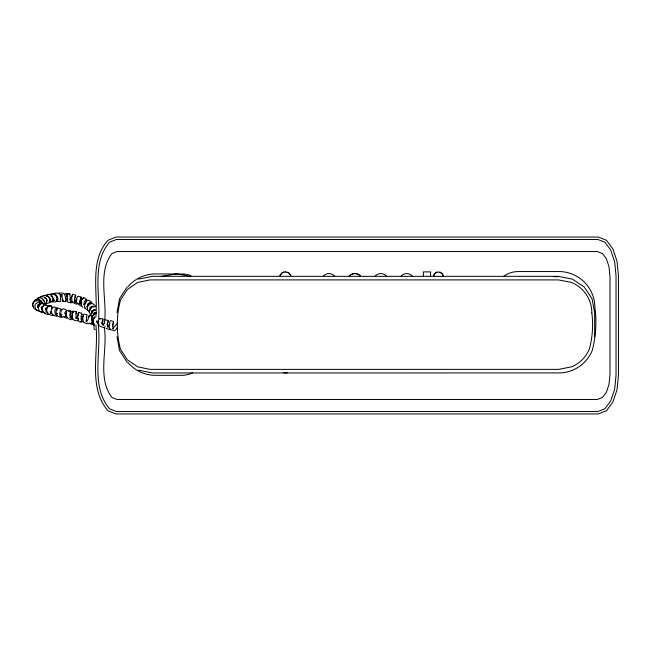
<?xml version="1.0" encoding="UTF-8"?>
<svg xmlns="http://www.w3.org/2000/svg" width="651" height="651" viewBox="0 0 651 651"><rect width="100%" height="100%" fill="white"/><g stroke="black" fill="none" stroke-linecap="round" stroke-linejoin="round"><path stroke-width="0.98" d="M92.035 317.224L91.994 322.863L93.793 324.133M91.238 303.805L91.295 301.787L88.373 300.217L87.397 300.323L85.216 303.13L84.711 305.238M49.647 297.702L50.111 301.087L49.696 300.428L52.064 301.559L52.91 300.843L52.788 297.963L51.112 295.139L49.273 294.382L47.344 294.529L44.854 295.782M56.849 310.511L57.003 307.939L53.642 306.833L51.763 308.55L51.299 310.535L51.47 312.7L52.959 315.182L56.808 316.296M60.242 299.468L61.471 294.667L60.934 295.587L62.04 294.472M61.609 311.316L61.764 309.534L57.736 307.947C55.327 309.957 55.758 314.083 57.752 316.248L61.357 317.558L63.847 316.41M66.378 312.911L66.207 314.872L67.24 317.761M75.451 295.318L75.174 297.336M86.51 316.825L86.404 321.041L86.16 320.601L87.071 322.131M89.74 311.023L90.147 307.882L92.271 305.994L93.874 306.344M70.275 312.073L69.885 314.921L70.471 317.314L72.31 318.583L70.072 317.639L71.708 316.435L70.072 317.639L70.967 317.883M62.854 299.981L62.789 301.258L65.718 301.747L67.362 298.394M62.822 300.249L62.699 301.096L61.975 295.806L60.722 294.35L62.203 294.813M117.009 312.578L119.524 298.719L127.116 286.977M43.007 306.336L41.867 308.924M113.16 322.75L112.704 325.085L113.347 329.024M78.592 319.975L77.005 320.927L73.596 320.007L72.757 319.063L72.253 315.157L72.993 311.056L76.175 311.666L76.468 312.749L75.89 314.026M41.819 308.818L42.364 306.369M86.542 318.298L87.104 314.791L84.117 314.083C82.327 316.386 82.433 320.032 83.857 322.473L86.526 323.71L89.057 323.49M69.242 294.74L69.86 293.894L70.463 300.396L71.244 302.699L70.088 298.687L70.747 301.275L70.129 300.835L70.747 301.275M108.123 321.342L107.293 324.548L108.066 327.534M91.368 313.237L91.946 311.048L94.533 309.315M60.698 309.428L59.607 313.562L60.34 315.361L61.812 316.41L59.973 315.8M87.218 306.694L88.365 303.529L90.684 302.398L88.365 303.529L86.925 306.963L88.219 303.838L89.976 302.788M81.009 316.752L81.863 314.669L81.725 313.131L78.681 312.553L77.599 316.207L75.955 318.111L78.462 318.738M78.445 313.098L78.079 314.108L78.681 312.553L77.778 317.639L78.266 320.731L79.78 321.895L82.164 321.659L81.082 318.795L81.635 314.571M45.611 309.51L46.14 307.842M39.442 304.684L38.873 306.483L37.351 307.207M433.533 276.227L434.25 273.99L436.772 272.151L440.035 272.151L442.558 273.99L443.282 276.227M433.672 276.227L434.396 273.99L436.919 272.151M83.515 315.784L81.285 319.828M70.145 316.199L71.162 313.221L71.057 311.186L67.346 310.519M112.55 325.988L113.689 321.684L110.996 320.618L110.174 320.853L109.099 325.817L109.677 328.649L110.621 329.634L114.267 330.773L115.666 330L117.619 327.005M90.627 315.67L91.685 312.643L93.679 310.381L95.575 310.063M72.285 294.919L70.869 298.394M102.801 319.731L102.117 321.504L102.231 324.816L104.119 325.297M57.378 300.632L58.126 298.719L55.661 294.065M77.681 303.773L76.305 304.172L72.709 302.52L72.049 301.47L71.683 297.857L72.757 294.122L75.703 295.237L74.735 298.988L75.142 302.552L74.548 299.053L75.068 301.934L76.867 302.813M76.419 312.488L76.175 311.666L75.988 318.095M91.547 320.544L92.328 318.599L92.133 316.337L89.293 315.304L88.495 316.793M51.095 296.742L51.641 295.456M56.556 297.344L56.954 296.433M65.393 314.506L66.467 312.228L66.052 309.624L63.237 308.704L62.382 309.469M103.249 324.727L104.445 322.253M75.093 296.897L75.719 295.635M107 324.816L108.489 320.52L104.868 319.787M45.936 302.805L47.035 300.656L46.408 298.524L44.602 298.028M101.743 323.506L102.915 321.269L103.094 318.835L99.416 318.551L99.937 319.364M60.047 315.035L61.153 312.919M79.902 301.706L81.326 298.532L81.261 296.929L77.664 296.27L76.785 298.158L76.265 302.284L80.268 305.669L81.823 305.677M72.481 314.954L70.284 317.493M91.986 316.915L93.728 313.798L95.013 312.952L93.484 313.579L95.99 312.708M279.873 275.454L281.948 272.883L283.714 272.151M280.044 275.454L282.119 272.883M96.551 322.172L97.316 320.894M107.863 326.786L109.824 323.612M83.255 297.784L82.36 299.224L83.963 297.629L86.664 299.688L85.631 302.87L84.256 304.554M76.956 299.167L75.597 301.25L74.279 301.657M35.488 300.51L38.043 298.101L40.15 297.808L42.193 298.524L44.17 301.006L44.414 303.399L43.283 304.229M37.017 299.143L37.742 298.068L41.623 296.506L44.65 297.312L46.131 298.899L46.807 300.868L46.571 302.707L44.13 304.53M47.547 295.448L47.979 294.822M53.113 301.039L54.009 299.712L51.348 294.716M52.821 307.817L51.209 305.872L48.19 306.1L46.758 309.428L46.913 311.593L47.775 313.432L49.216 314.506L51.95 315.45L53.903 315.108M56.01 308.395L54.863 310.039L55.009 313.326L57.003 315.369M85.851 299.623L84.191 301.95L83.759 305.002M93.15 321.122L91.522 323.287L92.938 321.879L91.889 322.823M66.044 311.227L64.628 312.944L67.305 318.42L64.042 317.297L66.597 315.255M82.946 298.272L81.448 299.956L81.18 302.072L81.611 306.271L82.84 307.313M64.53 294.512L65.922 293.788L69.86 293.894M112.452 328.755L117.693 323.075M94.729 316.768L93.817 317.745L93.256 321.675L94.379 325.126M93.736 318.624L95.038 317.265M72.741 301.47L70.926 302.886L67.924 302.21L67.053 299.997L66.996 293.975L67.069 297.092L66.679 294.594L67.297 295.733L66.524 294.667M50.558 313.131L51.698 312.057M81.155 320.097L82.181 319.153M61.886 314.384L60.283 315.556M105.405 326.615L104.152 327.738L101.466 326.81L99.172 325.85L98.602 324.076M48.028 306.597L45.611 308.574L46.172 311.845L47.857 312.805M95.892 313.424L92.548 315.971L92.222 320.089L93.085 321.415M94.94 309.445L93.012 310.877L91.352 311.04M89.871 307.809L91.238 306.808M44.748 304.652L48.898 306.157L44.748 304.652L43.487 305.482C40.102 309.526 44.439 315.719 49.427 314.205M40.614 297.002L43.527 295.351L46.685 295.513L48.499 296.889L49.622 298.89L49.826 300.99L48.947 302.918L46.229 303.708M86.022 321.732L87.869 319.861L89.163 315.881L89.374 316.703M78.869 303.814L81.375 302.406M52.731 294.366L55.18 293.023L58.305 293.162L60.315 294.984L60.803 300.705L60.405 301.486L57.019 301.397L56.417 299.655M72.871 318.835L71.089 319.787L68.363 318.762M49.59 302.723L52.064 301.559L49.753 301.551L50.217 299.045L48.288 296.351L46.311 296.335M110.003 328.893L108.798 329.357L105.999 328.316M42.958 306.572L41.233 307.207L41.574 309.721L43.153 311.764M93.663 313.652L95.941 312.911M48.858 294.569L52.389 293.568L55.807 295.351L56.702 297.377L56.743 299.867L55.612 301.983L52.308 301.861M138.5 279.133L152.529 276.333L558.232 276.333L572.351 279.133L584.167 286.977L592.044 298.719L594.656 312.578L594.656 336.713M51.82 313.237L50.469 313.497L51.177 313.603L50.135 311.43M161.245 276.358L176.397 273.957L187.13 275.658L188.79 276.537M80.993 297.979L80.358 298.077L80.968 297.515L79.52 301.665L79.674 303.504L79.455 301.551L80.285 304.155L81.481 304.367M283.543 272.151L285.488 271.898M285.309 372.925L287.075 372.673M287.254 372.673L283.543 372.673M37.986 305.409L39.646 305.173M95.518 306.678L92.092 307.077L89.529 310.413L89.521 312.415L90.863 315.426M48.19 306.1L51.209 305.872M82.164 321.659L80.423 321.74L83.385 321.684M68.575 311.284L71.057 311.186M90.749 323.303L89.211 323.335L93.671 325.052M42.307 311.186L43.047 311.178M554.082 276.74L558.021 276.74M65.922 293.788L69.462 293.886M59.233 292.999L63.847 293.202L65.246 296.213L65.914 301.267M54.293 300.339L52.633 300.168L54.22 300.355M285.309 271.898L288.849 272.883L290.924 275.454L288.67 272.883L287.075 272.151M41.794 311.87L38.938 311.324L35.943 309.803L34.91 306.613L35.268 304.245L38.58 301.901L41.265 303.781M138.5 370.159L152.529 372.958L558.916 372.917A36.204 36.025 -90 0 0 592.198 350.563A109.962 109.409 -90 0 0 594.941 307.752A36.204 36.025 -90 0 0 558.916 271.548L518.09 271.548A24.136 24.014 -90 0 0 503.972 276.162M45.399 313.074L40.989 312.13L39.394 310.983C37.807 308.753 38.14 305.352 40.411 303.708L42.12 303.228L44.528 304.782M39.662 303.618L40.256 303.797L38.791 304.408L37.587 306.833L38.523 308.224M39.345 299.989L40.777 300.445L41.876 301.673L42.063 303.871M37.961 310.486L35.219 309.494L33.673 307.833L32.623 304.758L33.526 302.682L35.089 301.201L37.099 300.632L39.434 301.039L40.671 303.024M38.832 304.115L40.37 304.92M37.75 304.871L39.377 305.775M439.889 272.151L442.411 273.99L443.136 276.227M84.899 308.045L84.427 306.287L84.899 308.045L87.852 310.299M95.111 329.78L94.11 328.999L93.874 324.385M42.942 299.973L44.398 301.161M95.16 305.531L91.872 302.984L88.259 305.522L87.421 307.516L87.478 309.51L89.293 312.285M91.669 311.813L94.249 314.449M42.364 303.285L40.72 300.795L38.124 299.183L34.885 299.932L32.827 303.106L32.55 305.262L33.567 307.467M127.116 362.314L119.524 350.563L117.009 336.713M51.551 307.329L52.446 308.737M72.863 311.715L73.213 312.521M96.771 320.943L98.496 325.435M46.384 298.597L46.888 300.347M81.351 302.064L81.635 303.578M62.789 301.258L62.651 299.216M430.555 275.934L430.555 271.898L423.345 271.898L423.345 275.934M104.347 323.474C107.814 300.957 96.991 273.314 111.842 253.597L117.009 251.538L597.341 251.538L602.509 253.597L606.382 258.772L608.978 266.528L610.003 276.862L610.003 374.138L608.978 384.472L606.382 392.227L602.509 397.403L597.341 399.462L117.009 399.462L111.842 397.403C96.991 377.686 107.814 350.043 104.347 327.526M98.317 323.466C101.263 297.043 90.635 264.648 109.49 242.229L116.415 239.47L597.935 239.47L604.86 242.229L610.736 250.074L614.658 261.824L616.033 275.674L616.033 375.326L614.658 389.176L610.736 400.926L604.86 408.771L597.935 411.53L116.415 411.53L109.49 408.771C90.302 385.742 101.475 352.557 98.317 325.5M95.9 316.923C98.016 291.786 89.358 261.092 107.968 240.235L115.959 237.062L598.399 237.062L606.39 240.235L612.9 248.942L617.034 261.311L618.45 275.552L618.45 375.448L617.034 389.689L612.9 402.058L606.39 410.765L598.399 413.938L115.959 413.938L107.968 410.765C87.73 387.215 98.993 352.915 95.9 324.995M591.84 312.928A32.819 32.705 -90 0 0 571.537 282.453L558.623 279.906L150.031 279.906L137.589 282.461L127.327 289.524L120.476 300.103A92.409 88.764 -90 0 0 120.476 349.188L127.327 359.767L137.589 366.83L150.031 369.377L558.623 369.377L571.529 366.83A32.819 32.705 90 0 0 589.293 349.188A92.385 92.068 -90 0 0 591.857 312.928M127.938 286.782A36.204 36.025 -90 0 1 155.434 273.957L181.849 273.957A24.136 24.014 -90 0 1 191.044 275.796M127.938 362.509A36.204 36.025 -90 0 0 155.434 375.326L181.849 375.326A24.136 24.014 -90 0 0 192.737 372.706M323.344 276.048A7.617 7.576 -90 0 1 334.606 276.048M349.229 276.048A7.617 7.576 -90 0 1 360.491 276.048M349.286 276.048A7.617 7.576 -90 0 1 360.54 276.048M375.171 276.048A7.617 7.576 -90 0 1 386.425 276.048M401.106 276.048A7.617 7.576 -90 0 1 412.368 276.048M72.505 313.115L72.334 314.254L72.888 311.65L72.505 313.115M81.936 314.262L81.448 316.052L81.936 314.262M57.19 313.351L56.051 314.799L57.158 313.416M60.405 301.486L57.019 301.397L60.405 301.486"/></g></svg>
